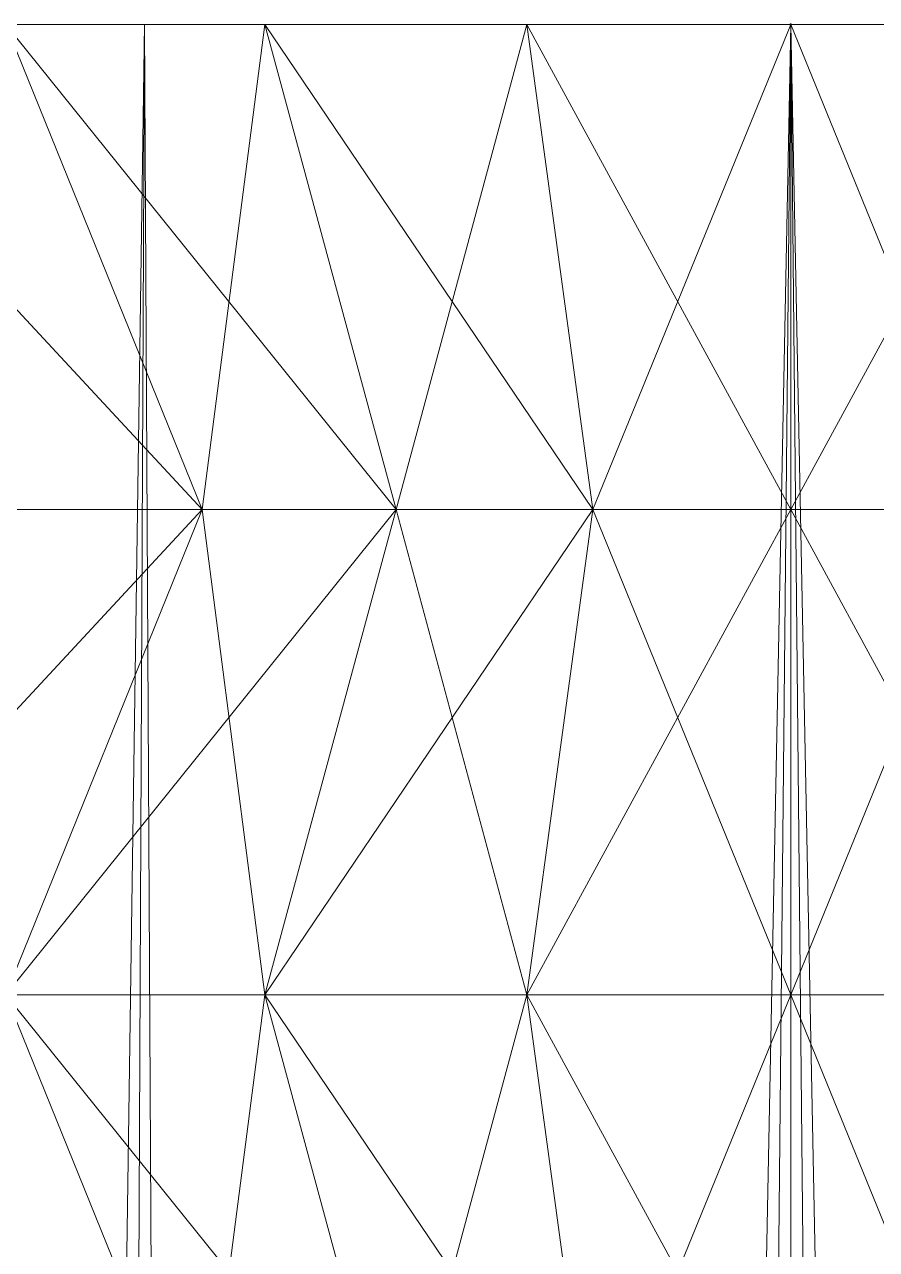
# Model space of a CAD drawing. Header units: millimetres. Extents: x -20 to 148, y -35 to 0.
# Drawn here: x -0.456 to 0.051, y -0.729 to 0 of the extents above; entities that cross this region are included whole.
import ezdxf

# ---------------------------------------------------------------- set-up
doc = ezdxf.new("R2010")
doc.units = ezdxf.units.MM
doc.layers.add('001', color=4, linetype='Continuous', lineweight=35)
doc.layers.add('LOGO', color=4, linetype='Continuous', lineweight=35)

msp = doc.modelspace()

# ---------------------------------------------------------------- meshes
at = {"layer": '001', "color": 17, "lineweight": 18}
mesh = msp.add_polyface(dxfattribs=at)
corners = [(4.40526, -23.39676, -2.14553), (4.29398, -23.48383, -2.3603), (4.17794, 0, -2.56024), (4.36593, 0, -2.22455), (4.50659, -23.31675, -1.92371), (4.52701, 0, -1.87515), (4.66018, 0, -1.51418), (4.59727, -23.24459, -1.69548), (4.67683, -23.18085, -1.46167), (4.76461, 0, -1.14388), (4.7448, -23.12607, -1.22328), (4.80073, -23.08079, -0.98132), (4.83967, 0, -0.76653), (4.84423, -23.04547, -0.73684), (4.87524, -23.02022, -0.49099), (4.88489, 0, -0.38445), (4.89382, -23.00506, -0.24498), (4.9, 0), (4.9, -23), (4.89382, -23.00506, 0.24498), (4.88489, 0, 0.38445), (4.87524, -23.02022, 0.49099), (4.84423, -23.04547, 0.73684), (4.83967, 0, 0.76653), (4.80073, -23.08079, 0.98132), (4.76461, 0, 1.14388), (4.7448, -23.12607, 1.22328), (4.67683, -23.18085, 1.46167), (4.66018, 0, 1.51418), (4.59727, -23.24459, 1.69548), (4.52701, 0, 1.87515), (4.36593, 0, 2.22455), (4.50659, -23.31675, 1.92371), (4.40526, -23.39676, 2.14553), (4.29398, -23.48383, 2.3603), (0.50178, -25.50094, 4.87422), (0, -25.55854, 4.91491), (126.5348, -25.2401, 4.6758), (0.74852, -25.45724, 4.84248), (128, -34.97717, 0.52293), (0, -34.97717, 0.52293), (-18.8, -35)]
mesh.append_faces([[corners[k] for k in face] for face in [(0, 1, 2), (0, 2, 3), (4, 0, 3), (5, 6, 7), (7, 4, 3), (7, 3, 5), (8, 7, 6), (6, 9, 10), (6, 10, 8), (11, 10, 9), (9, 12, 13), (9, 13, 11), (14, 13, 12), (14, 12, 15), (16, 14, 15), (15, 17, 18), (15, 18, 16), (19, 18, 17), (19, 17, 20), (20, 21, 19), (22, 21, 20), (22, 20, 23), (24, 22, 23), (24, 23, 25), (25, 26, 24), (27, 26, 25), (27, 25, 28), (28, 29, 27), (30, 31, 32), (30, 32, 29), (29, 28, 30), (31, 33, 32), (34, 33, 31), (35, 36, 37), (37, 38, 35)]], dxfattribs={"color": 17})
mesh.append_faces([[corners[k] for k in face] for face in [(39, 40, 41)]], dxfattribs={"vtx2": -1, "color": 17})
mesh = msp.add_polyface(dxfattribs=at)
corners = [(123.10618, -23.00506, -0.24498), (123.1, -23), (123.1, 0), (123.11511, 0, -0.38445), (123.12476, -23.02022, -0.49099), (123.15577, -23.04547, -0.73684), (123.16033, 0, -0.76653), (123.19927, -23.08079, -0.98132), (123.23539, 0, -1.14388), (123.2552, -23.12607, -1.22328), (123.32317, -23.18085, -1.46167), (123.33982, 0, -1.51418), (123.40273, -23.24459, -1.69548), (123.47299, 0, -1.87515), (123.63407, 0, -2.22455), (123.49341, -23.31675, -1.92371), (123.59474, -23.39676, -2.14553), (123.70602, -23.48383, -2.3603), (123.59474, -23.39676, 2.14553), (123.82206, 0, 2.56024), (123.63407, 0, 2.22455), (123.49341, -23.31675, 1.92371), (123.47299, 0, 1.87515), (123.33982, 0, 1.51418), (123.40273, -23.24459, 1.69548), (123.32317, -23.18085, 1.46167), (123.23539, 0, 1.14388), (123.2552, -23.12607, 1.22328), (123.19927, -23.08079, 0.98132), (123.16033, 0, 0.76653), (123.15577, -23.04547, 0.73684), (123.12476, -23.02022, 0.49099), (123.11511, 0, 0.38445), (123.10618, -23.00506, 0.24498), (0, -34.97717, -0.52293), (128, -34.97717, -0.52293), (146.8, -35), (127.49822, -25.50094, -4.87422), (128, -25.55854, -4.91491), (1.4652, -25.2401, -4.6758), (127.25148, -25.45724, -4.84248), (128, -34.90885, 1.04189), (0, -34.97717, 0.52293), (128, -34.97717, 0.52293), (-18.8, -35)]
mesh.append_faces([[corners[k] for k in face] for face in [(0, 1, 2), (0, 2, 3), (3, 4, 0), (5, 4, 3), (5, 3, 6), (7, 5, 6), (7, 6, 8), (8, 9, 7), (10, 9, 8), (10, 8, 11), (11, 12, 10), (13, 14, 15), (13, 15, 12), (12, 11, 13), (14, 16, 15), (17, 16, 14), (18, 19, 20), (21, 18, 20), (22, 23, 24), (24, 21, 20), (24, 20, 22), (25, 24, 23), (23, 26, 27), (23, 27, 25), (28, 27, 26), (26, 29, 30), (26, 30, 28), (31, 30, 29), (31, 29, 32), (33, 31, 32), (32, 2, 1), (32, 1, 33), (37, 38, 39), (39, 40, 37)]], dxfattribs={"color": 17})
mesh.append_faces([[corners[k] for k in face] for face in [(41, 42, 43)]], dxfattribs={"vtx0": -1, "color": 17})
mesh.append_faces([[corners[k] for k in face] for face in [(34, 35, 36), (44, 36, 43)]], dxfattribs={"vtx2": -1, "color": 17})
mesh = msp.add_polyface(dxfattribs=at)
corners = [(-4.84423, -23.04547, -0.73684), (-4.87524, -23.02022, -0.49099), (-4.88489, 0, -0.38445), (-4.80073, -23.08079, -0.98132), (-4.83967, 0, -0.76653), (-4.76461, 0, -1.14388), (-4.7448, -23.12607, -1.22328), (-4.67683, -23.18085, -1.46167), (-4.66018, 0, -1.51418), (-4.59727, -23.24459, -1.69548), (-4.52701, 0, -1.87515), (-4.50659, -23.31675, -1.92371), (-4.36593, 0, -2.22455), (-4.40526, -23.39676, -2.14553), (-4.29398, -23.48383, -2.3603), (-4.17354, -23.57705, -2.56732), (-4.17794, 0, -2.56024), (-3.96418, 0, -2.88015), (-4.04474, -23.67553, -2.76588), (-3.90841, -23.77834, -2.95532), (-2.55474, -24.69694, -4.18129), (-2.88015, 0, -3.96418), (-2.56024, 0, -4.17794), (-2.13717, -24.93095, -4.40935), (-2.22455, 0, -4.36593), (-1.87515, 0, -4.52701), (-1.51418, 0, -4.66018), (-1.91884, -25.04122, -4.50866), (-1.4652, -25.2401, -4.6758), (-1.14388, 0, -4.76461), (-0.99167, -25.39814, -4.7986), (-0.76653, 0, -4.83967), (-0.50178, -25.50094, -4.87422), (-0.38445, 0, -4.88489), (-0.25207, -25.52804, -4.8935), (0, 0, -4.9), (0, 0, 4.9), (-0.38445, 0, 4.88489), (-0.50178, -25.50094, 4.87422), (-0.74852, -25.45724, 4.84248), (-0.76653, 0, 4.83967), (-1.14388, 0, 4.76461), (-1.2307, -25.32513, 4.74292), (-1.51418, 0, 4.66018), (-1.69473, -25.14486, 4.59759), (-1.87515, 0, 4.52701), (-2.22455, 0, 4.36593), (-2.13717, -24.93095, 4.40935), (-1.91884, -25.04122, 4.50866), (-2.34929, -24.81567, 4.30007), (-2.56024, 0, 4.17794), (-3.72599, 0, 3.1823), (-4.04474, -23.67553, 2.76588), (-3.90841, -23.77834, 2.95532), (-4.17354, -23.57705, 2.56732), (-3.96418, 0, 2.88015), (-4.29398, -23.48383, 2.3603), (-4.40526, -23.39676, 2.14553), (-4.17794, 0, 2.56024), (-4.50659, -23.31675, 1.92371), (-4.36593, 0, 2.22455), (-4.59727, -23.24459, 1.69548), (-4.67683, -23.18085, 1.46167), (-4.66018, 0, 1.51418), (-4.7448, -23.12607, 1.22328), (-4.80073, -23.08079, 0.98132), (-4.76461, 0, 1.14388), (-4.84423, -23.04547, 0.73684), (-4.87524, -23.02022, 0.49099), (-4.83967, 0, 0.76653)]
mesh.append_faces([[corners[k] for k in face] for face in [(0, 1, 2), (3, 0, 4), (5, 6, 3), (7, 6, 5), (8, 9, 7), (10, 11, 9), (12, 13, 11), (14, 13, 12), (15, 14, 16), (17, 18, 15), (19, 18, 17), (20, 21, 22), (23, 22, 24), (25, 26, 27), (27, 24, 25), (28, 26, 29), (30, 29, 31), (32, 31, 33), (34, 33, 35), (36, 37, 38), (39, 37, 40), (40, 41, 42), (41, 43, 44), (45, 46, 47), (48, 43, 45), (49, 46, 50), (51, 52, 53), (54, 52, 55), (55, 56, 54), (57, 56, 58), (59, 57, 60), (61, 59, 60), (62, 61, 63), (63, 64, 62), (65, 64, 66), (66, 67, 65), (68, 67, 69)]], dxfattribs={"color": 17})
mesh = msp.add_polyface(dxfattribs=at)
corners = [(-1.5, -6), (0, -6.86603), (-1.49538, -6, -0.11769), (-1.48153, -6, -0.23465), (-1.45855, -6, -0.35017), (-1.42658, -6, -0.46353), (-1.42658, -6, 0.46353), (-1.45855, -6, 0.35017), (-1.48153, -6, 0.23465), (-4.84423, -23.04547, -0.73684), (-4.88489, 0, -0.38445), (-4.83967, 0, -0.76653), (-4.80073, -23.08079, -0.98132), (-4.76461, 0, -1.14388), (-4.67683, -23.18085, -1.46167), (-4.66018, 0, -1.51418), (-4.52701, 0, -1.87515), (-4.36593, 0, -2.22455), (-4.50659, -23.31675, -1.92371), (-4.59727, -23.24459, -1.69548), (-4.29398, -23.48383, -2.3603), (-4.17794, 0, -2.56024), (-4.17354, -23.57705, -2.56732), (-3.96418, 0, -2.88015), (-3.90841, -23.77834, -2.95532), (-3.72599, 0, -3.1823), (-3.61737, -23.99246, -3.30518), (-3.46482, 0, -3.46482), (-3.30007, -24.21668, -3.62204), (-3.1823, 0, -3.72599), (-2.94369, -24.45523, -3.91719), (-2.88015, 0, -3.96418), (-2.56024, 0, 4.17794), (-2.88015, 0, 3.96418), (-2.75303, -24.57629, 4.05349), (-3.1823, 0, 3.72599), (-3.12619, -24.33497, 3.7731), (-3.46482, 0, 3.46482), (-3.46482, -24.10153, 3.46482), (-3.72599, 0, 3.1823), (-3.76559, -23.88436, 3.13522), (-3.96418, 0, 2.88015), (-4.04474, -23.67553, 2.76588), (-4.17794, 0, 2.56024), (-4.29398, -23.48383, 2.3603), (-4.40526, -23.39676, 2.14553), (-4.36593, 0, 2.22455), (-4.52701, 0, 1.87515), (-4.66018, 0, 1.51418), (-4.59727, -23.24459, 1.69548), (-4.76461, 0, 1.14388), (-4.7448, -23.12607, 1.22328), (-4.83967, 0, 0.76653), (-4.84423, -23.04547, 0.73684), (-4.87524, -23.02022, 0.49099), (-4.88489, 0, 0.38445)]
mesh.append_faces([[corners[k] for k in face] for face in [(9, 10, 11), (12, 11, 13), (14, 13, 15), (16, 17, 18), (19, 15, 16), (20, 17, 21), (22, 21, 23), (24, 23, 25), (26, 25, 27), (28, 27, 29), (30, 29, 31), (32, 33, 34), (33, 35, 36), (35, 37, 38), (37, 39, 40), (39, 41, 42), (41, 43, 44), (45, 43, 46), (47, 48, 49), (49, 46, 47), (48, 50, 51), (50, 52, 53), (54, 52, 55)]], dxfattribs={"color": 17})
mesh.append_faces([[corners[k] for k in face] for face in [(2, 1, 1), (3, 1, 1), (4, 1, 1), (5, 1, 1), (6, 1, 1), (7, 1, 1), (8, 1, 1)]], dxfattribs={"vtx0": -1, "color": 17})
mesh.append_faces([[corners[k] for k in face] for face in [(1, 1, 7)]], dxfattribs={"vtx1": -1, "color": 17})
mesh.append_faces([[corners[k] for k in face] for face in [(1, 1, 0), (1, 1, 3), (1, 1, 4), (1, 1, 5)]], dxfattribs={"vtx1": -1, "vtx2": -1, "color": 17})
mesh.append_faces([[corners[k] for k in face] for face in [(0, 1, 1)]], dxfattribs={"vtx2": -1, "color": 17})
mesh = msp.add_polyface(dxfattribs=at)
corners = [(-3.72599, 0, -3.1823), (-3.76559, -23.88436, -3.13522), (-3.90841, -23.77834, -2.95532), (-3.61737, -23.99246, -3.30518), (-3.46482, 0, -3.46482), (-3.46482, -24.10153, -3.46482), (-3.30007, -24.21668, -3.62204), (-3.1823, 0, -3.72599), (-3.12619, -24.33497, -3.7731), (-2.94369, -24.45523, -3.91719), (-2.88015, 0, -3.96418), (-2.75303, -24.57629, -4.05349), (-2.55474, -24.69694, -4.18129), (-2.56024, 0, -4.17794), (-2.34929, -24.81567, -4.30007), (-2.13717, -24.93095, -4.40935), (-1.91884, -25.04122, -4.50866), (-2.22455, 0, -4.36593), (-1.51418, 0, -4.66018), (-1.69473, -25.14486, -4.59759), (-1.4652, -25.2401, -4.6758), (-1.14388, 0, -4.76461), (-1.2307, -25.32513, -4.74292), (-0.99167, -25.39814, -4.7986), (-0.76653, 0, -4.83967), (-0.74852, -25.45724, -4.84248), (-0.50178, -25.50094, -4.87422), (-0.25207, -25.52804, -4.8935), (-0.38445, 0, -4.88489), (0, 0, 4.9), (-0.50178, -25.50094, 4.87422), (-0.25207, -25.52804, 4.8935), (-0.74852, -25.45724, 4.84248), (-0.38445, 0, 4.88489), (-0.99167, -25.39814, 4.7986), (-0.76653, 0, 4.83967), (-1.2307, -25.32513, 4.74292), (-1.4652, -25.2401, 4.6758), (-1.14388, 0, 4.76461), (-1.69473, -25.14486, 4.59759), (-1.91884, -25.04122, 4.50866), (-1.51418, 0, 4.66018), (-1.87515, 0, 4.52701), (-2.13717, -24.93095, 4.40935), (-2.34929, -24.81567, 4.30007), (-2.22455, 0, 4.36593), (-2.55474, -24.69694, 4.18129), (-2.56024, 0, 4.17794), (-2.75303, -24.57629, 4.05349), (-2.94369, -24.45523, 3.91719), (-2.88015, 0, 3.96418), (-3.12619, -24.33497, 3.7731), (-3.30007, -24.21668, 3.62204), (-3.1823, 0, 3.72599), (-3.46482, -24.10153, 3.46482), (-3.61737, -23.99246, 3.30518), (-3.46482, 0, 3.46482), (-3.76559, -23.88436, 3.13522), (-3.90841, -23.77834, 2.95532), (-3.72599, 0, 3.1823)]
mesh.append_faces([[corners[k] for k in face] for face in [(0, 1, 2), (3, 1, 0), (4, 5, 3), (6, 5, 4), (7, 8, 6), (9, 8, 7), (10, 11, 9), (12, 11, 10), (13, 14, 12), (15, 14, 13), (16, 15, 17), (18, 19, 16), (20, 19, 18), (21, 22, 20), (23, 22, 21), (24, 25, 23), (26, 25, 24), (27, 26, 28), (29, 30, 31), (32, 30, 33), (34, 32, 35), (35, 36, 34), (37, 36, 38), (38, 39, 37), (40, 39, 41), (42, 43, 40), (44, 43, 45), (46, 44, 47), (47, 48, 46), (49, 48, 50), (50, 51, 49), (52, 51, 53), (53, 54, 52), (55, 54, 56), (56, 57, 55), (58, 57, 59)]], dxfattribs={"color": 17})
mesh = msp.add_polyface(dxfattribs=at)
corners = [(-0.23465, -0.28868, -1.48153), (-0.11769, -0.28868, -1.49538), (-0.31287, 0, -1.97538), (-0.46689, 0, -1.94474), (-0.35017, -0.28868, -1.45855), (-0.61803, 0, -1.90211), (-0.46353, -0.28868, -1.42658), (-0.76537, 0, -1.84776), (-0.57403, -0.28868, -1.38582), (-0.90798, 0, -1.78201), (-0.68099, -0.28868, -1.33651), (-0.68099, -0.28868, 1.33651), (-0.78375, -0.28868, 1.27896), (-0.90798, 0, 1.78201), (-0.76537, 0, 1.84776), (-0.57403, -0.28868, 1.38582), (-0.61803, 0, 1.90211), (-0.46353, -0.28868, 1.42658), (-0.46689, 0, 1.94474), (-0.35017, -0.28868, 1.45855), (-0.31287, 0, 1.97538), (-0.23465, -0.28868, 1.48153), (-0.15692, 0, 1.99383), (-0.61803, -0.57737, -1.90211), (-0.76537, -0.57737, -1.84776), (-0.90798, -0.57737, -1.78201), (-0.78375, -0.28868, -1.27896), (-1.045, -0.57737, 1.70528), (-0.90798, -0.57737, 1.78201), (-0.76537, -0.57737, 1.84776), (-0.61803, -0.57737, 1.90211), (-0.46689, -0.57737, 1.94474), (-0.31287, -0.57737, 1.97538), (-0.11769, -0.28868, 1.49538), (-1.14388, 0, 4.76461), (-0.76653, 0, 4.83967), (-0.38445, 0, 4.88489), (-0.76653, 0, -4.83967), (-0.15692, 0, -1.99383), (-0.38445, 0, -4.88489), (-1.14388, 0, -4.76461)]
mesh.append_faces([[corners[k] for k in face] for face in [(34, 18, 16), (35, 20, 18), (36, 22, 20), (37, 2, 38), (40, 3, 2)]], dxfattribs={"vtx0": -1, "vtx2": -1, "color": 17})
mesh.append_faces([[corners[k] for k in face] for face in [(0, 1, 2), (4, 0, 3), (6, 4, 5), (8, 6, 7), (7, 9, 8), (11, 12, 13), (15, 11, 14), (14, 16, 15), (19, 17, 18), (21, 19, 20), (8, 10, 24), (15, 17, 29)]], dxfattribs={"vtx1": -1, "color": 17})
mesh.append_faces([[corners[k] for k in face] for face in [(34, 35, 18), (35, 36, 20), (39, 37, 38), (37, 40, 2)]], dxfattribs={"vtx1": -1, "vtx2": -1, "color": 17})
mesh.append_faces([[corners[k] for k in face] for face in [(0, 2, 3), (4, 3, 5), (6, 5, 7), (9, 10, 8), (11, 13, 14), (16, 17, 15), (17, 16, 18), (19, 18, 20), (21, 20, 22), (23, 6, 8), (25, 10, 26), (27, 12, 11), (28, 11, 15), (30, 17, 19), (31, 19, 21), (32, 21, 33)]], dxfattribs={"vtx2": -1, "color": 17})
mesh = msp.add_polyface(dxfattribs=at)
corners = [(0, -6.86603), (-0.57403, -6, -1.38582), (-0.46353, -6, -1.42658), (-0.35017, -6, -1.45855), (-0.23465, -6, -1.48153), (-0.11769, -6, -1.49538), (0, -6, -1.5), (0.11769, -6, -1.49538), (0.23465, -6, -1.48153), (0, 0, -4.9), (0, -25.53734, -4.9), (-0.25207, -25.52804, -4.8935), (0.25207, -25.52804, -4.8935), (0.38445, 0, -4.88489), (0.50178, -25.50094, -4.87422), (0.74852, -25.45724, -4.84248), (0.76653, 0, -4.83967), (0.99167, -25.39814, -4.7986), (1.14388, 0, -4.76461), (1.2307, -25.32513, -4.74292), (0.99167, -25.39814, 4.7986), (1.2307, -25.32513, 4.74292), (1.14388, 0, 4.76461), (0.76653, 0, 4.83967), (0.74852, -25.45724, 4.84248), (0.50178, -25.50094, 4.87422), (0.38445, 0, 4.88489), (0.25207, -25.52804, 4.8935), (0, 0, 4.9), (0, -25.53734, 4.9), (-0.25207, -25.52804, 4.8935), (0, -25.55854, -4.91491), (0, -25.55854, 4.91491)]
mesh.append_faces([[corners[k] for k in face] for face in [(9, 10, 11), (12, 10, 9), (9, 13, 14), (9, 14, 12), (15, 14, 13), (15, 13, 16), (17, 15, 16), (16, 18, 19), (16, 19, 17), (20, 21, 22), (20, 22, 23), (23, 24, 20), (25, 24, 23), (25, 23, 26), (27, 25, 26), (27, 26, 28), (28, 29, 27), (30, 29, 28), (31, 10, 12), (11, 10, 31), (32, 29, 30), (27, 29, 32), (32, 25, 27)]], dxfattribs={"color": 17})
mesh.append_faces([[corners[k] for k in face] for face in [(2, 0, 0), (3, 0, 0), (4, 0, 0), (5, 0, 0), (6, 0, 0), (7, 0, 0)]], dxfattribs={"vtx0": -1, "color": 17})
mesh.append_faces([[corners[k] for k in face] for face in [(0, 0, 1), (0, 0, 2), (0, 0, 3), (0, 0, 4)]], dxfattribs={"vtx1": -1, "color": 17})
mesh.append_faces([[corners[k] for k in face] for face in [(0, 0, 6), (0, 0, 7), (0, 0, 8)]], dxfattribs={"vtx1": -1, "vtx2": -1, "color": 17})
mesh = msp.add_polyface(dxfattribs=at)
corners = [(0.35017, -0.28868, -1.45855), (0.46353, -0.28868, -1.42658), (0.46689, 0, -1.94474), (0.31287, 0, -1.97538), (0.23465, -0.28868, -1.48153), (0.15692, 0, -1.99383), (0.11769, -0.28868, -1.49538), (0, 0, -2), (0, -0.28868, -1.5), (-0.15692, 0, -1.99383), (-0.11769, -0.28868, -1.49538), (-0.31287, 0, -1.97538), (-0.11769, -0.28868, 1.49538), (-0.23465, -0.28868, 1.48153), (-0.15692, 0, 1.99383), (0, 0, 2), (0, -0.28868, 1.5), (0.15692, 0, 1.99383), (0.11769, -0.28868, 1.49538), (0.31287, 0, 1.97538), (0.23465, -0.28868, 1.48153), (0.46689, 0, 1.94474), (0.35017, -0.28868, 1.45855), (0.61803, 0, 1.90211), (0.46353, -0.28868, 1.42658), (0.15692, -0.57737, 1.99383), (0.31287, -0.57737, 1.97538), (0.46689, -0.57737, 1.94474), (0, 0, 4.9), (-0.38445, 0, 4.88489), (0.38445, 0, 4.88489), (0.76653, 0, 4.83967), (0.76653, 0, -4.83967), (0.38445, 0, -4.88489), (0, 0, -4.9), (-0.38445, 0, -4.88489)]
mesh.append_faces([[corners[k] for k in face] for face in [(28, 15, 14), (30, 17, 15), (31, 19, 17), (32, 3, 2), (33, 5, 3), (34, 7, 5), (35, 9, 7)]], dxfattribs={"vtx0": -1, "vtx2": -1, "color": 17})
mesh.append_faces([[corners[k] for k in face] for face in [(0, 1, 2), (4, 0, 3), (6, 4, 5), (8, 6, 7), (10, 8, 9), (12, 13, 14), (16, 12, 15), (18, 16, 17), (20, 18, 19), (22, 20, 21), (24, 22, 23)]], dxfattribs={"vtx1": -1, "color": 17})
mesh.append_faces([[corners[k] for k in face] for face in [(29, 28, 14), (28, 30, 15), (30, 31, 17), (32, 33, 3), (33, 34, 5), (34, 35, 7)]], dxfattribs={"vtx1": -1, "vtx2": -1, "color": 17})
mesh.append_faces([[corners[k] for k in face] for face in [(0, 2, 3), (4, 3, 5), (6, 5, 7), (8, 7, 9), (10, 9, 11), (12, 14, 15), (16, 15, 17), (18, 17, 19), (20, 19, 21), (22, 21, 23), (25, 18, 20), (26, 20, 22), (27, 22, 24)]], dxfattribs={"vtx2": -1, "color": 17})
mesh = msp.add_polyface(dxfattribs=at)
corners = [(-0.23465, -0.86605, -1.48153), (-0.11769, -0.86605, -1.49538), (-0.31287, -0.57737, -1.97538), (-0.46689, -0.57737, -1.94474), (-0.35017, -0.86605, -1.45855), (-0.61803, -0.57737, -1.90211), (-0.46353, -0.86605, -1.42658), (-0.76537, -0.57737, -1.84776), (-0.57403, -0.86605, -1.38582), (-0.90798, -0.57737, -1.78201), (-0.68099, -0.86605, -1.33651), (-0.68099, -0.86605, 1.33651), (-0.78375, -0.86605, 1.27896), (-0.90798, -0.57737, 1.78201), (-0.76537, -0.57737, 1.84776), (-0.57403, -0.86605, 1.38582), (-0.61803, -0.57737, 1.90211), (-0.46353, -0.86605, 1.42658), (-0.46689, -0.57737, 1.94474), (-0.35017, -0.86605, 1.45855), (-0.31287, -0.57737, 1.97538), (-0.23465, -0.86605, 1.48153), (-0.15692, -0.57737, 1.99383), (-1.045, -1.15473, 1.70528), (-0.90798, -1.15473, 1.78201), (-0.76537, -1.15473, 1.84776), (-0.61803, -1.15473, 1.90211), (-0.46689, -1.15473, 1.94474), (-0.31287, -1.15473, 1.97538), (-0.11769, -0.86605, 1.49538), (-0.15692, -0.57737, -1.99383), (-0.23465, -0.28868, -1.48153), (-0.35017, -0.28868, -1.45855), (-0.46353, -0.28868, -1.42658), (-0.57403, -0.28868, -1.38582), (-0.68099, -0.28868, -1.33651), (-0.57403, -0.28868, 1.38582), (-0.46353, -0.28868, 1.42658), (-0.35017, -0.28868, 1.45855), (-0.23465, -0.28868, 1.48153)]
mesh.append_faces([[corners[k] for k in face] for face in [(0, 1, 2), (4, 0, 3), (6, 4, 5), (8, 6, 7), (7, 9, 8), (11, 12, 13), (15, 11, 14), (14, 16, 15), (19, 17, 18), (21, 19, 20), (15, 17, 25), (2, 30, 31), (3, 2, 32), (5, 3, 33), (7, 5, 34), (14, 13, 36), (18, 16, 38), (20, 18, 39)]], dxfattribs={"vtx1": -1, "color": 17})
mesh.append_faces([[corners[k] for k in face] for face in [(0, 2, 3), (4, 3, 5), (6, 5, 7), (9, 10, 8), (11, 13, 14), (16, 17, 15), (17, 16, 18), (19, 18, 20), (21, 20, 22), (23, 12, 11), (24, 11, 15), (26, 17, 19), (27, 19, 21), (28, 21, 29), (2, 31, 32), (3, 32, 33), (35, 9, 7), (37, 16, 14)]], dxfattribs={"vtx2": -1, "color": 17})
mesh = msp.add_polyface(dxfattribs=at)
corners = [(0.35017, -0.86605, -1.45855), (0.46689, -0.57737, -1.94474), (0.31287, -0.57737, -1.97538), (0.23465, -0.86605, -1.48153), (0.15692, -0.57737, -1.99383), (0.11769, -0.86605, -1.49538), (0, -0.57737, -2), (0, -0.86605, -1.5), (-0.15692, -0.57737, -1.99383), (-0.11769, -0.86605, -1.49538), (-0.31287, -0.57737, -1.97538), (-0.11769, -0.86605, 1.49538), (-0.23465, -0.86605, 1.48153), (-0.15692, -0.57737, 1.99383), (0, -0.57737, 2), (0, -0.86605, 1.5), (0.15692, -0.57737, 1.99383), (0.11769, -0.86605, 1.49538), (0.31287, -0.57737, 1.97538), (0.23465, -0.86605, 1.48153), (0.46689, -0.57737, 1.94474), (0.35017, -0.86605, 1.45855), (0.61803, -0.57737, 1.90211), (0.46353, -0.86605, 1.42658), (0.61803, -0.57737, -1.90211), (0.46353, -0.28868, -1.42658), (0.35017, -0.28868, -1.45855), (0.23465, -0.28868, -1.48153), (0.11769, -0.28868, -1.49538), (0, -0.28868, -1.5), (-0.11769, -0.28868, -1.49538), (-0.23465, -0.28868, -1.48153), (-0.31287, -0.57737, 1.97538), (-0.11769, -0.28868, 1.49538), (0, -0.28868, 1.5), (0.11769, -0.28868, 1.49538), (0.23465, -0.28868, 1.48153), (0.35017, -0.28868, 1.45855)]
mesh.append_faces([[corners[k] for k in face] for face in [(7, 5, 6), (9, 7, 8), (11, 12, 13), (15, 11, 14), (17, 15, 16), (19, 17, 18), (21, 19, 20), (23, 21, 22), (1, 24, 26), (2, 1, 27), (4, 2, 28), (6, 4, 29), (8, 6, 30), (13, 32, 33), (14, 13, 34), (16, 14, 35), (18, 16, 36), (20, 18, 37)]], dxfattribs={"vtx1": -1, "color": 17})
mesh.append_faces([[corners[k] for k in face] for face in [(0, 1, 2), (3, 2, 4), (5, 4, 6), (7, 6, 8), (9, 8, 10), (11, 13, 14), (15, 14, 16), (17, 16, 18), (19, 18, 20), (21, 20, 22), (24, 25, 26), (1, 26, 27), (2, 27, 28), (4, 28, 29), (6, 29, 30), (8, 30, 31), (13, 33, 34), (14, 34, 35)]], dxfattribs={"vtx2": -1, "color": 17})
mesh = msp.add_polyface(dxfattribs=at)
corners = [(0.35017, -1.44342, -1.45855), (0.46689, -1.15473, -1.94474), (0.31287, -1.15473, -1.97538), (0.23465, -1.44342, -1.48153), (0.15692, -1.15473, -1.99383), (0.11769, -1.44342, -1.49538), (0, -1.15473, -2), (0, -1.44342, -1.5), (-0.15692, -1.15473, -1.99383), (-0.11769, -1.44342, -1.49538), (-0.31287, -1.15473, -1.97538), (-0.11769, -1.44342, 1.49538), (-0.15692, -1.15473, 1.99383), (0, -1.15473, 2), (0, -1.44342, 1.5), (0.15692, -1.15473, 1.99383), (0.11769, -1.44342, 1.49538), (0.31287, -1.15473, 1.97538), (0.23465, -1.44342, 1.48153), (0.46689, -1.15473, 1.94474), (0.35017, -1.44342, 1.45855), (0.61803, -1.15473, 1.90211), (0.61803, -0.57737, -1.90211), (0.46353, -0.86605, -1.42658), (0.57403, -0.86605, -1.38582), (0.35017, -0.86605, -1.45855), (0.46689, -0.57737, -1.94474), (0.23465, -0.86605, -1.48153), (0.31287, -0.57737, -1.97538), (0.11769, -0.86605, -1.49538), (0.15692, -0.57737, -1.99383), (0.61803, -1.15473, -1.90211), (0, -0.86605, -1.5), (-0.11769, -0.86605, -1.49538), (-0.23465, -0.86605, -1.48153), (-0.31287, -1.15473, 1.97538), (-0.11769, -0.86605, 1.49538), (0, -0.86605, 1.5), (0.11769, -0.86605, 1.49538), (0.23465, -0.86605, 1.48153), (0.35017, -0.86605, 1.45855), (0.46353, -0.86605, 1.42658), (0.57403, -0.86605, 1.38582)]
mesh.append_faces([[corners[k] for k in face] for face in [(25, 23, 26), (27, 25, 28), (29, 27, 30), (1, 31, 25), (2, 1, 27), (4, 2, 29), (6, 4, 32), (8, 6, 33), (12, 35, 36), (13, 12, 37), (15, 13, 38), (17, 15, 39), (19, 17, 40), (21, 19, 41)]], dxfattribs={"vtx1": -1, "color": 17})
mesh.append_faces([[corners[k] for k in face] for face in [(0, 1, 2), (3, 2, 4), (5, 4, 6), (7, 6, 8), (9, 8, 10), (11, 12, 13), (14, 13, 15), (16, 15, 17), (18, 17, 19), (20, 19, 21), (22, 23, 24), (31, 23, 25), (1, 25, 27), (2, 27, 29), (4, 29, 32), (6, 32, 33), (8, 33, 34), (12, 36, 37), (13, 37, 38), (15, 38, 39), (17, 39, 40), (19, 40, 41), (21, 41, 42)]], dxfattribs={"vtx2": -1, "color": 17})
at = {"layer": 'LOGO', "color": 13, "lineweight": 50}
mesh = msp.add_polyface(dxfattribs=at)
corners = [(-0.00018, 0, 0.00008), (-0.00019, 0, 0.00006), (-0.00015, 0, -0.0001), (-0.00019, 0, 0.00005), (-0.0002, 0, 0.00003), (-0.0002, 0, 0.00002), (-0.0002, 0), (-0.0002, 0, -0.00002), (-0.0002, 0, -0.00003), (-0.00019, 0, -0.00005), (-0.00019, 0, -0.00006), (-0.00018, 0, -0.00008), (-0.00018, 0, -0.00009), (-0.00017, 0, -0.0001), (-0.0002, 0.00001), (-0.0002, 0.00001, -0.00002), (-0.0002, 0.00001, -0.00003), (-0.00019, 0.00001, -0.00005), (-0.00019, 0.00001, -0.00006), (-0.00018, 0.00001, -0.00008), (-0.00018, 0.00001, -0.00009), (-0.00017, 0.00001, -0.0001), (-0.00016, 0, -0.00012), (-0.00016, 0.00001, -0.00012), (-0.00017, 0, 0.0001), (-0.00016, 0.00001, 0.00012), (-0.00017, 0.00001, 0.0001), (-0.00018, 0, 0.00009), (-0.00018, 0.00001, 0.00009), (-0.00018, 0.00001, 0.00008), (-0.00019, 0.00001, 0.00006), (-0.00019, 0.00001, 0.00005), (-0.0002, 0.00001, 0.00003), (-0.0002, 0.00001, 0.00002), (-0.00015, 0.00001, 0.00013)]
mesh.append_faces([[corners[k] for k in face] for face in [(7, 14, 15), (8, 15, 16), (9, 16, 17), (10, 17, 18), (11, 18, 19), (19, 12, 11), (13, 20, 21), (22, 21, 23), (24, 25, 26), (27, 26, 28), (0, 28, 29), (29, 1, 0), (3, 30, 31), (4, 31, 32), (5, 32, 33), (6, 33, 14)]], dxfattribs={"vtx0": -1, "color": 13})
mesh.append_faces([[corners[k] for k in face] for face in [(0, 1, 2), (1, 3, 2), (3, 4, 2), (4, 5, 2), (5, 6, 2), (6, 7, 2), (7, 8, 2), (8, 9, 2), (9, 10, 2), (10, 11, 2), (11, 12, 2), (12, 13, 2), (30, 29, 32), (29, 28, 32), (28, 26, 32), (26, 25, 32), (25, 34, 32)]], dxfattribs={"vtx1": -1, "vtx2": -1, "color": 13})
mesh.append_faces([[corners[k] for k in face] for face in [(7, 6, 14), (8, 7, 15), (9, 8, 16), (10, 9, 17), (11, 10, 18), (19, 20, 12), (13, 12, 20), (22, 13, 21), (27, 24, 26), (0, 27, 28), (29, 30, 1), (3, 1, 30), (4, 3, 31), (5, 4, 32), (6, 5, 33), (32, 31, 30)]], dxfattribs={"vtx2": -1, "color": 13})
mesh = msp.add_polyface(dxfattribs=at)
corners = [(-0.00012, 0.00001, 0.00013), (-0.00012, 0, 0.00013), (-0.00012, 0, 0.00008), (-0.00012, 0.00001, 0.00008), (-0.00009, 0, -0.0001), (-0.00009, 0.00001, -0.0001), (-0.00015, 0.00001, -0.0001), (-0.00015, 0, -0.0001), (-0.00017, 0, -0.0001), (-0.00016, 0, -0.00012), (-0.00015, 0, -0.00013), (-0.00014, 0, -0.00014), (-0.00013, 0, -0.00015), (-0.00012, 0, -0.00016), (-0.0001, 0, 0.00017), (-0.00012, 0, 0.00016), (-0.00013, 0, 0.00015), (-0.00014, 0, 0.00014), (-0.00015, 0, 0.00013), (-0.00016, 0, 0.00012), (-0.00017, 0, 0.0001), (-0.00018, 0, 0.00009), (-0.00018, 0, 0.00008), (-0.00007, 0, 0.00008), (-0.00016, 0.00001, -0.00012), (-0.00015, 0.00001, -0.00013), (-0.00014, 0.00001, -0.00014), (-0.00013, 0.00001, -0.00015), (-0.00012, 0.00001, -0.00016), (-0.0001, 0, -0.00017), (-0.0001, 0.00001, -0.00017), (-0.0001, 0.00001, 0.00017), (-0.00012, 0.00001, 0.00016), (-0.00013, 0.00001, 0.00015), (-0.00014, 0.00001, 0.00014), (-0.00015, 0.00001, 0.00013), (-0.00016, 0.00001, 0.00012), (-0.0002, 0.00001, 0.00003), (-0.00009, 0.00001, 0.00018), (-0.00008, 0.00001, 0.00018), (-0.00006, 0.00001, 0.00019)]
mesh.append_faces([[corners[k] for k in face] for face in [(4, 6, 7), (10, 24, 25), (11, 25, 26), (12, 26, 27), (13, 27, 28), (29, 28, 30), (15, 31, 32), (16, 32, 33), (17, 33, 34), (18, 34, 35), (19, 35, 36)]], dxfattribs={"vtx0": -1, "color": 13})
mesh.append_faces([[corners[k] for k in face] for face in [(2, 22, 7)]], dxfattribs={"vtx0": -1, "vtx1": -1, "vtx2": -1, "color": 13})
mesh.append_faces([[corners[k] for k in face] for face in [(7, 8, 9), (13, 4, 7), (21, 2, 1)]], dxfattribs={"vtx0": -1, "vtx2": -1, "color": 13})
mesh.append_faces([[corners[k] for k in face] for face in [(3, 0, 2)]], dxfattribs={"vtx1": -1, "color": 13})
mesh.append_faces([[corners[k] for k in face] for face in [(9, 10, 7), (10, 11, 7), (11, 12, 7), (12, 13, 7), (14, 15, 1), (15, 16, 1), (16, 17, 1), (17, 18, 1), (18, 19, 1), (19, 20, 1), (20, 21, 1), (21, 22, 2), (23, 2, 7), (35, 34, 37), (34, 33, 37), (33, 32, 37), (32, 31, 37), (31, 38, 37), (38, 39, 37), (39, 40, 37)]], dxfattribs={"vtx1": -1, "vtx2": -1, "color": 13})
mesh.append_faces([[corners[k] for k in face] for face in [(0, 1, 2), (4, 5, 6), (10, 9, 24), (11, 10, 25), (12, 11, 26), (13, 12, 27), (29, 13, 28), (15, 14, 31), (16, 15, 32), (17, 16, 33), (18, 17, 34), (19, 18, 35), (20, 19, 36)]], dxfattribs={"vtx2": -1, "color": 13})
mesh = msp.add_polyface(dxfattribs=at)
corners = [(-0.00012, 0.00001, 0.00008), (-0.00012, 0, 0.00008), (-0.00007, 0, 0.00008), (-0.00007, 0.00001, 0.00008), (-0.00007, 0.00001, 0.00013), (-0.00012, 0.00001, 0.00013), (-0.00007, 0, 0.00013), (-0.00012, 0, 0.00013), (-0.00006, 0, -0.00005), (-0.00006, 0.00001, -0.00005), (-0.00009, 0.00001, -0.0001), (-0.00009, 0, -0.0001), (-0.00015, 0, -0.0001), (-0.00015, 0.00001, -0.0001), (-0.00002, 0.00001, 0.00013), (-0.00002, 0, 0.00013), (-0.00012, 0, -0.00016), (-0.0001, 0, -0.00017), (-0.00009, 0, -0.00018), (-0.00008, 0, -0.00018), (-0.00006, 0, -0.00019), (-0.00005, 0, -0.00019), (-0.00008, 0, 0.00018), (-0.00009, 0, 0.00018), (-0.0001, 0, 0.00017), (-0.0001, 0.00001, -0.00017), (-0.00009, 0.00001, -0.00018), (-0.00008, 0.00001, -0.00018), (-0.00006, 0.00001, -0.00019), (-0.00006, 0, 0.00019), (-0.00005, 0.00001, 0.00019), (-0.00006, 0.00001, 0.00019), (-0.00008, 0.00001, 0.00018), (-0.00009, 0.00001, 0.00018), (-0.0001, 0.00001, 0.00017), (-0.0002, 0.00001, 0.00003), (-0.00003, 0.00001, 0.0002), (-0.00002, 0.00001, 0.0002), (0, 0.00001, 0.0002), (0.00002, 0.00001, 0.0002), (-0.00018, 0.00001, -0.00008), (-0.00019, 0.00001, -0.00006), (0.0002, 0.00001, -0.00003), (-0.00019, 0.00001, -0.00005), (-0.0002, 0.00001, -0.00003), (-0.0002, 0.00001, -0.00002), (-0.0002, 0.00001), (-0.0002, 0.00001, 0.00002)]
mesh.append_faces([[corners[k] for k in face] for face in [(8, 10, 11), (12, 14, 15), (18, 25, 26), (19, 26, 27), (27, 20, 19), (29, 30, 31), (22, 31, 32), (32, 23, 22), (24, 33, 34)]], dxfattribs={"vtx0": -1, "color": 13})
mesh.append_faces([[corners[k] for k in face] for face in [(24, 7, 6)]], dxfattribs={"vtx0": -1, "vtx2": -1, "color": 13})
mesh.append_faces([[corners[k] for k in face] for face in [(3, 0, 2), (3, 4, 0), (5, 4, 7), (4, 3, 6)]], dxfattribs={"vtx1": -1, "color": 13})
mesh.append_faces([[corners[k] for k in face] for face in [(14, 13, 9), (16, 17, 11), (17, 18, 11), (18, 19, 11), (19, 20, 11), (20, 21, 11), (22, 23, 6), (23, 24, 6), (12, 15, 2), (31, 30, 35), (30, 36, 35), (36, 37, 35), (37, 38, 35), (38, 39, 35), (40, 41, 42), (41, 43, 42), (43, 44, 42), (44, 45, 42), (45, 46, 42), (46, 47, 42), (47, 35, 42)]], dxfattribs={"vtx1": -1, "vtx2": -1, "color": 13})
mesh.append_faces([[corners[k] for k in face] for face in [(0, 1, 2), (4, 5, 0), (4, 6, 7), (3, 2, 6), (8, 9, 10), (12, 13, 14), (13, 10, 9), (18, 17, 25), (19, 18, 26), (27, 28, 20), (21, 20, 28), (22, 29, 31), (32, 33, 23), (24, 23, 33)]], dxfattribs={"vtx2": -1, "color": 13})
mesh = msp.add_polyface(dxfattribs=at)
corners = [(-0.00004, 0.00001, -0.00001), (0.00004, 0.00001, -0.00001), (-0.00004, 0, -0.00001), (0.00006, 0, -0.00005), (-0.00006, 0.00001, -0.00005), (-0.00006, 0, -0.00005), (0, 0, 0.00007), (0, 0.00001, 0.00007), (-0.00002, 0, 0.00013), (-0.00002, 0.00001, 0.00013), (0.00002, 0.00001, 0.00013), (0.00006, 0.00001, -0.00005), (-0.00009, 0, -0.0001), (-0.00002, 0, -0.0002), (0, 0, -0.0002), (0.00002, 0, -0.0002), (-0.00005, 0, -0.00019), (-0.00003, 0, -0.0002), (-0.00002, 0, 0.0002), (-0.00003, 0, 0.0002), (-0.00005, 0, 0.00019), (-0.00006, 0, 0.00019), (-0.00008, 0, 0.00018), (-0.00007, 0, 0.00013), (-0.00007, 0, 0.00008), (0, 0, 0.0002), (0.00004, 0, -0.00001), (-0.00006, 0.00001, -0.00019), (-0.00005, 0.00001, -0.00019), (-0.00003, 0.00001, -0.0002), (-0.00002, 0.00001, -0.0002), (0, 0.00001, -0.0002), (0, 0.00001, 0.0002), (-0.00002, 0.00001, 0.0002), (-0.00003, 0.00001, 0.0002), (-0.00005, 0.00001, 0.00019), (0.00002, 0.00001, 0.0002), (0.00003, 0.00001, 0.0002), (-0.0002, 0.00001, 0.00003), (0.00005, 0.00001, 0.00019), (0.00006, 0.00001, 0.00019), (0.00008, 0.00001, 0.00018), (0.00009, 0.00001, 0.00018), (0.0001, 0.00001, 0.00017), (-0.0001, 0.00001, -0.00017), (-0.00012, 0.00001, -0.00016), (0.0002, 0.00001, -0.00003), (-0.00013, 0.00001, -0.00015), (-0.00014, 0.00001, -0.00014), (-0.00015, 0.00001, -0.00013), (-0.00016, 0.00001, -0.00012), (-0.00017, 0.00001, -0.0001), (-0.00018, 0.00001, -0.00009), (-0.00018, 0.00001, -0.00008)]
mesh.append_faces([[corners[k] for k in face] for face in [(2, 26, 6)]], dxfattribs={"color": 13})
mesh.append_faces([[corners[k] for k in face] for face in [(3, 4, 5), (16, 27, 28), (17, 28, 29), (13, 29, 30), (14, 30, 31), (18, 32, 33), (19, 33, 34), (20, 34, 35)]], dxfattribs={"vtx0": -1, "color": 13})
mesh.append_faces([[corners[k] for k in face] for face in [(0, 9, 4), (22, 23, 18), (8, 25, 24)]], dxfattribs={"vtx0": -1, "vtx1": -1, "vtx2": -1, "color": 13})
mesh.append_faces([[corners[k] for k in face] for face in [(0, 4, 11), (12, 13, 14), (18, 23, 24)]], dxfattribs={"vtx0": -1, "vtx2": -1, "color": 13})
mesh.append_faces([[corners[k] for k in face] for face in [(0, 1, 2), (7, 0, 6)]], dxfattribs={"vtx1": -1, "color": 13})
mesh.append_faces([[corners[k] for k in face] for face in [(0, 7, 9), (5, 12, 14), (14, 15, 5), (16, 17, 12), (17, 13, 12), (20, 21, 18), (21, 22, 18), (25, 18, 24), (36, 37, 38), (37, 39, 38), (39, 40, 38), (40, 41, 38), (41, 42, 38), (42, 43, 38), (44, 45, 46), (45, 47, 46), (47, 48, 46), (48, 49, 46), (49, 50, 46), (50, 51, 46), (51, 52, 46), (52, 53, 46)]], dxfattribs={"vtx1": -1, "vtx2": -1, "color": 13})
mesh.append_faces([[corners[k] for k in face] for face in [(0, 2, 6), (8, 9, 10), (18, 19, 20), (17, 16, 28), (13, 17, 29), (14, 13, 30), (18, 25, 32), (19, 18, 33), (20, 19, 34), (21, 20, 35)]], dxfattribs={"vtx2": -1, "color": 13})
mesh = msp.add_polyface(dxfattribs=at)
corners = [(0.00004, 0.00001, -0.00001), (0.00004, 0, -0.00001), (-0.00004, 0, -0.00001), (0.00006, 0, -0.00005), (0.00006, 0.00001, -0.00005), (-0.00006, 0.00001, -0.00005), (0, 0.00001, 0.00007), (0, 0, 0.00007), (-0.00002, 0, 0.00013), (0.00002, 0.00001, 0.00013), (0.00002, 0, 0.00013), (-0.00004, 0.00001, -0.00001), (-0.00002, 0.00001, 0.00013), (0, 0, 0.0002), (0.00007, 0, 0.00008), (0.00007, 0, 0.00013), (0.00008, 0, 0.00018), (0.00006, 0, 0.00019), (0.00005, 0, 0.00019), (0.00003, 0, 0.0002), (0.00002, 0, 0.0002), (0.00003, 0, -0.0002), (0.00005, 0, -0.00019), (0.00006, 0, -0.00019), (0.00008, 0, -0.00018), (0.00002, 0, -0.0002), (-0.00006, 0, -0.00005), (0, 0, -0.0002), (0, 0.00001, -0.0002), (0.00002, 0.00001, -0.0002), (0.00003, 0.00001, -0.0002), (0.00005, 0.00001, -0.00019), (0.00006, 0.00001, -0.00019), (0.00006, 0.00001, 0.00019), (0.00005, 0.00001, 0.00019), (0.00003, 0.00001, 0.0002), (0.00002, 0.00001, 0.0002), (0, 0.00001, 0.0002), (0.0001, 0.00001, 0.00017), (0.00012, 0.00001, 0.00016), (-0.0002, 0.00001, 0.00003), (0.00013, 0.00001, 0.00015), (0.00014, 0.00001, 0.00014), (0.00015, 0.00001, 0.00013), (0.00016, 0.00001, 0.00012), (0.00017, 0.00001, 0.0001), (0.00018, 0.00001, 0.00009), (0.00018, 0.00001, 0.00008), (-0.00002, 0.00001, -0.0002), (-0.00003, 0.00001, -0.0002), (0.0002, 0.00001, -0.00003), (-0.00005, 0.00001, -0.00019), (-0.00006, 0.00001, -0.00019), (-0.00008, 0.00001, -0.00018), (-0.00009, 0.00001, -0.00018), (-0.0001, 0.00001, -0.00017)]
mesh.append_faces([[corners[k] for k in face] for face in [(8, 9, 10), (25, 28, 29), (21, 29, 30), (22, 30, 31), (23, 31, 32), (18, 33, 34), (19, 34, 35), (20, 35, 36), (13, 36, 37)]], dxfattribs={"vtx0": -1, "color": 13})
mesh.append_faces([[corners[k] for k in face] for face in [(4, 9, 0)]], dxfattribs={"vtx0": -1, "vtx1": -1, "vtx2": -1, "color": 13})
mesh.append_faces([[corners[k] for k in face] for face in [(6, 9, 12), (13, 8, 10), (25, 3, 26)]], dxfattribs={"vtx0": -1, "vtx2": -1, "color": 13})
mesh.append_faces([[corners[k] for k in face] for face in [(0, 6, 1)]], dxfattribs={"vtx1": -1, "color": 13})
mesh.append_faces([[corners[k] for k in face] for face in [(0, 11, 4), (6, 0, 9), (14, 15, 10), (16, 17, 10), (17, 18, 10), (18, 19, 10), (19, 20, 10), (20, 13, 10), (23, 24, 21), (25, 21, 3), (38, 39, 40), (39, 41, 40), (41, 42, 40), (42, 43, 40), (43, 44, 40), (44, 45, 40), (45, 46, 40), (46, 47, 40), (48, 49, 50), (49, 51, 50), (51, 52, 50), (52, 53, 50), (53, 54, 50), (54, 55, 50)]], dxfattribs={"vtx1": -1, "vtx2": -1, "color": 13})
mesh.append_faces([[corners[k] for k in face] for face in [(0, 1, 2), (3, 4, 5), (6, 7, 1), (21, 22, 23), (25, 27, 28), (21, 25, 29), (22, 21, 30), (23, 22, 31), (19, 18, 34), (20, 19, 35), (13, 20, 36)]], dxfattribs={"vtx2": -1, "color": 13})
mesh = msp.add_polyface(dxfattribs=at)
corners = [(0.00009, 0, -0.0001), (0.00009, 0.00001, -0.0001), (0.00006, 0.00001, -0.00005), (0.00006, 0, -0.00005), (0.00002, 0, 0.00013), (0.00002, 0.00001, 0.00013), (0.00015, 0.00001, -0.0001), (0.00007, 0.00001, 0.00008), (0.00007, 0, 0.00008), (0.00013, 0, 0.00008), (0.00013, 0.00001, 0.00008), (0.00007, 0.00001, 0.00013), (0.00007, 0, 0.00013), (0.00013, 0.00001, 0.00013), (0.00013, 0, 0.00013), (0.00015, 0, -0.0001), (0.00009, 0, 0.00018), (0.0001, 0, 0.00017), (0.00008, 0, 0.00018), (0.00008, 0, -0.00018), (0.00009, 0, -0.00018), (0.00003, 0, -0.0002), (0.0001, 0, -0.00017), (0.00012, 0, -0.00016), (0.00006, 0, -0.00019), (0.00006, 0.00001, -0.00019), (0.00008, 0.00001, -0.00018), (0.00009, 0.00001, -0.00018), (0.0001, 0.00001, -0.00017), (0.0001, 0.00001, 0.00017), (0.00009, 0.00001, 0.00018), (0.00008, 0.00001, 0.00018), (0.00006, 0.00001, 0.00019), (0.00006, 0, 0.00019), (0.00005, 0, 0.00019), (0.00018, 0.00001, 0.00008), (0.00019, 0.00001, 0.00006), (-0.0002, 0.00001, 0.00003), (0.00019, 0.00001, 0.00005), (0.0002, 0.00001, 0.00003), (0.0002, 0.00001, 0.00002), (0.0002, 0.00001), (0.0002, 0.00001, -0.00002), (0.00005, 0.00001, -0.00019), (0.0002, 0.00001, -0.00003), (0.00003, 0.00001, -0.0002), (0.00002, 0.00001, -0.0002), (0, 0.00001, -0.0002), (-0.00002, 0.00001, -0.0002)]
mesh.append_faces([[corners[k] for k in face] for face in [(0, 2, 3), (19, 25, 26), (26, 20, 19), (22, 27, 28), (16, 29, 30), (18, 30, 31), (31, 33, 18)]], dxfattribs={"vtx0": -1, "color": 13})
mesh.append_faces([[corners[k] for k in face] for face in [(12, 16, 4), (22, 0, 21)]], dxfattribs={"vtx0": -1, "vtx1": -1, "vtx2": -1, "color": 13})
mesh.append_faces([[corners[k] for k in face] for face in [(2, 6, 5), (8, 4, 15), (14, 17, 16), (21, 0, 3), (37, 42, 44)]], dxfattribs={"vtx0": -1, "vtx2": -1, "color": 13})
mesh.append_faces([[corners[k] for k in face] for face in [(10, 7, 9), (7, 11, 8), (10, 13, 7), (11, 13, 12)]], dxfattribs={"vtx1": -1, "color": 13})
mesh.append_faces([[corners[k] for k in face] for face in [(12, 14, 16), (16, 18, 4), (19, 20, 21), (20, 22, 21), (22, 23, 0), (35, 36, 37), (36, 38, 37), (38, 39, 37), (39, 40, 37), (40, 41, 37), (41, 42, 37), (25, 43, 44), (43, 45, 44), (45, 46, 44), (46, 47, 44), (47, 48, 44)]], dxfattribs={"vtx1": -1, "vtx2": -1, "color": 13})
mesh.append_faces([[corners[k] for k in face] for face in [(0, 1, 2), (4, 5, 6), (2, 1, 6), (7, 8, 9), (11, 12, 8), (13, 11, 7), (13, 14, 12), (19, 24, 25), (26, 27, 20), (22, 20, 27), (23, 22, 28), (16, 17, 29), (18, 16, 30), (31, 32, 33), (34, 33, 32)]], dxfattribs={"vtx2": -1, "color": 13})
mesh = msp.add_polyface(dxfattribs=at)
corners = [(0.00002, 0, 0.00013), (0.00015, 0.00001, -0.0001), (0.00015, 0, -0.0001), (0.00009, 0.00001, -0.0001), (0.00009, 0, -0.0001), (0.00013, 0.00001, 0.00008), (0.00013, 0, 0.00008), (0.00013, 0, 0.00013), (0.00013, 0.00001, 0.00013), (0.00014, 0, 0.00014), (0.00013, 0, 0.00015), (0.00012, 0, 0.00016), (0.0001, 0, 0.00017), (0.00018, 0, 0.00008), (0.00018, 0, 0.00009), (0.00017, 0, 0.0001), (0.00016, 0, 0.00012), (0.00015, 0, 0.00013), (0.00007, 0, 0.00008), (0.0002, 0, 0.00002), (0.00012, 0, -0.00016), (0.00013, 0, -0.00015), (0.00014, 0, -0.00014), (0.00015, 0, -0.00013), (0.00016, 0, -0.00012), (0.00017, 0, -0.0001), (0.0001, 0.00001, -0.00017), (0.00012, 0.00001, -0.00016), (0.00013, 0.00001, -0.00015), (0.00014, 0.00001, -0.00014), (0.00015, 0.00001, -0.00013), (0.00016, 0.00001, -0.00012), (0.00016, 0.00001, 0.00012), (0.00015, 0.00001, 0.00013), (0.00014, 0.00001, 0.00014), (0.00013, 0.00001, 0.00015), (0.00012, 0.00001, 0.00016), (0.0001, 0.00001, 0.00017), (0.0002, 0.00001, -0.00003), (0.00009, 0.00001, -0.00018), (0.00008, 0.00001, -0.00018), (0.00006, 0.00001, -0.00019)]
mesh.append_faces([[corners[k] for k in face] for face in [(0, 1, 2), (2, 3, 4), (20, 26, 27), (21, 27, 28), (22, 28, 29), (23, 29, 30), (24, 30, 31), (17, 32, 33), (9, 33, 34), (10, 34, 35), (11, 35, 36), (12, 36, 37)]], dxfattribs={"vtx0": -1, "color": 13})
mesh.append_faces([[corners[k] for k in face] for face in [(19, 6, 2)]], dxfattribs={"vtx0": -1, "vtx1": -1, "vtx2": -1, "color": 13})
mesh.append_faces([[corners[k] for k in face] for face in [(7, 9, 10), (16, 7, 6), (22, 2, 4)]], dxfattribs={"vtx0": -1, "vtx2": -1, "color": 13})
mesh.append_faces([[corners[k] for k in face] for face in [(8, 5, 7)]], dxfattribs={"vtx1": -1, "color": 13})
mesh.append_faces([[corners[k] for k in face] for face in [(10, 11, 7), (11, 12, 7), (13, 14, 6), (14, 15, 6), (15, 16, 6), (16, 17, 7), (17, 9, 7), (6, 18, 2), (20, 21, 4), (21, 22, 4), (22, 23, 2), (23, 24, 2), (24, 25, 2), (30, 29, 38), (29, 28, 38), (28, 27, 38), (27, 26, 38), (26, 39, 38), (39, 40, 38), (40, 41, 38)]], dxfattribs={"vtx1": -1, "vtx2": -1, "color": 13})
mesh.append_faces([[corners[k] for k in face] for face in [(2, 1, 3), (5, 6, 7), (21, 20, 27), (22, 21, 28), (23, 22, 29), (24, 23, 30), (25, 24, 31), (17, 16, 32), (9, 17, 33), (10, 9, 34), (11, 10, 35), (12, 11, 36)]], dxfattribs={"vtx2": -1, "color": 13})
mesh = msp.add_polyface(dxfattribs=at)
corners = [(0.0002, 0, 0.00002), (0.0002, 0, 0.00003), (0.00019, 0, 0.00005), (0.00019, 0, 0.00006), (0.00018, 0, 0.00008), (0.00013, 0, 0.00008), (0.00015, 0, -0.0001), (0.00017, 0, -0.0001), (0.00018, 0, -0.00009), (0.00018, 0, -0.00008), (0.00019, 0, -0.00006), (0.00019, 0, -0.00005), (0.0002, 0, -0.00003), (0.0002, 0, -0.00002), (0.0002, 0), (0.00016, 0.00001, -0.00012), (0.00017, 0.00001, -0.0001), (0.00018, 0.00001, -0.00009), (0.00018, 0.00001, -0.00008), (0.00019, 0.00001, -0.00006), (0.00019, 0.00001, -0.00005), (0.0002, 0.00001, -0.00003), (0.0002, 0.00001, -0.00002), (0.0002, 0.00001), (0.0002, 0.00001, 0.00002), (0.0002, 0.00001, 0.00003), (0.00019, 0.00001, 0.00005), (0.00019, 0.00001, 0.00006), (0.00018, 0.00001, 0.00008), (0.00018, 0.00001, 0.00009), (0.00018, 0, 0.00009), (0.00017, 0, 0.0001), (0.00017, 0.00001, 0.0001), (0.00016, 0, 0.00012), (0.00016, 0.00001, 0.00012), (0.00015, 0.00001, -0.00013)]
mesh.append_faces([[corners[k] for k in face] for face in [(7, 15, 16), (8, 16, 17), (9, 17, 18), (18, 10, 9), (11, 19, 20), (12, 20, 21), (13, 21, 22), (14, 22, 23), (0, 23, 24), (1, 24, 25), (2, 25, 26), (3, 26, 27), (4, 27, 28), (28, 30, 4), (31, 29, 32), (33, 32, 34)]], dxfattribs={"vtx0": -1, "color": 13})
mesh.append_faces([[corners[k] for k in face] for face in [(4, 5, 0)]], dxfattribs={"vtx0": -1, "vtx1": -1, "vtx2": -1, "color": 13})
mesh.append_faces([[corners[k] for k in face] for face in [(6, 7, 8)]], dxfattribs={"vtx0": -1, "vtx2": -1, "color": 13})
mesh.append_faces([[corners[k] for k in face] for face in [(2, 3, 0), (3, 4, 0), (8, 9, 6), (9, 10, 6), (10, 11, 6), (11, 12, 6), (12, 13, 6), (13, 14, 6), (14, 0, 6), (19, 18, 21), (18, 17, 21), (17, 16, 21), (16, 15, 21), (15, 35, 21)]], dxfattribs={"vtx1": -1, "vtx2": -1, "color": 13})
mesh.append_faces([[corners[k] for k in face] for face in [(0, 1, 2), (8, 7, 16), (9, 8, 17), (18, 19, 10), (11, 10, 19), (12, 11, 20), (13, 12, 21), (14, 13, 22), (0, 14, 23), (1, 0, 24), (2, 1, 25), (3, 2, 26), (4, 3, 27), (28, 29, 30), (31, 30, 29), (33, 31, 32), (21, 20, 19)]], dxfattribs={"vtx2": -1, "color": 13})

doc.saveas('drawing.dxf')
